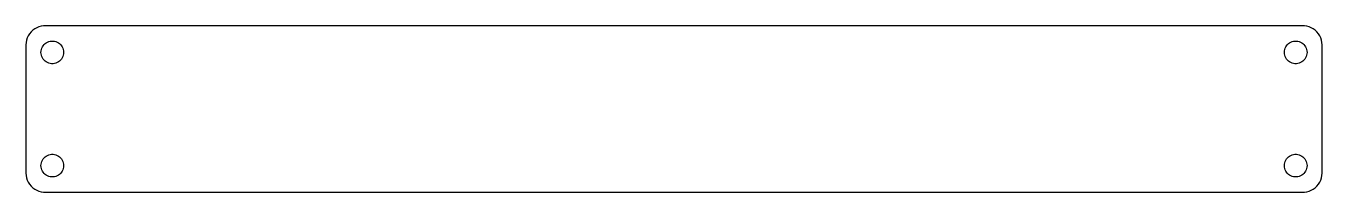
# Model space of a CAD drawing. Header units: metres. Extents: x -172 to 172, y -22 to 22.
import ezdxf

# ---------------------------------------------------------------- set-up
doc = ezdxf.new("R2010")
doc.units = ezdxf.units.M

msp = doc.modelspace()

# ---------------------------------------------------------------- linework, layer by layer
for p, q in [((-170.187, 20.8526), (-170.645, 20.4227)), ((-169.679, 21.2216), (-170.187, 20.8526)), ((-169.129, 21.5241), (-169.679, 21.2216)), ((-168.545, 21.7553), (-169.129, 21.5241)), ((-167.937, 21.9114), (-168.545, 21.7553)), ((-167.314, 21.9901), (-167.937, 21.9114)), ((167.314, 21.9901), (-167.314, 21.9901)), ((167.937, 21.9114), (167.314, 21.9901)), ((168.545, 21.7553), (167.937, 21.9114)), ((169.129, 21.5241), (168.545, 21.7553)), ((169.679, 21.2216), (169.129, 21.5241)), ((170.187, 20.8526), (169.679, 21.2216)), ((170.645, 20.4227), (170.187, 20.8526)), ((-171.961, 17.6267), (-172, 17)), ((-171.843, 18.2434), (-171.961, 17.6267)), ((-171.649, 18.8406), (-171.843, 18.2434)), ((-171.382, 19.4088), (-171.649, 18.8406)), ((-171.045, 19.9389), (-171.382, 19.4088)), ((-170.645, 20.4227), (-171.045, 19.9389)), ((-167.187, 17.0536), (-166.912, 17.3115)), ((-166.912, 17.3115), (-166.607, 17.533)), ((-166.607, 17.533), (-166.277, 17.7145)), ((-166.277, 17.7145), (-165.927, 17.8532)), ((-165.927, 17.8532), (-165.562, 17.9469)), ((-165.562, 17.9469), (-165.188, 17.9941)), ((-165.188, 17.9941), (-164.812, 17.9941)), ((-164.812, 17.9941), (-164.438, 17.9469)), ((-164.438, 17.9469), (-164.073, 17.8532)), ((-164.073, 17.8532), (-163.723, 17.7145)), ((-163.723, 17.7145), (-163.393, 17.533)), ((-163.393, 17.533), (-163.088, 17.3115)), ((-163.088, 17.3115), (-162.813, 17.0536)), ((162.813, 17.0536), (163.088, 17.3115)), ((163.088, 17.3115), (163.393, 17.533)), ((163.393, 17.533), (163.723, 17.7145)), ((163.723, 17.7145), (164.073, 17.8532)), ((164.073, 17.8532), (164.438, 17.9469)), ((164.438, 17.9469), (164.812, 17.9941)), ((164.812, 17.9941), (165.188, 17.9941)), ((165.188, 17.9941), (165.562, 17.9469)), ((165.562, 17.9469), (165.927, 17.8532)), ((165.927, 17.8532), (166.277, 17.7145)), ((166.277, 17.7145), (166.607, 17.533)), ((166.607, 17.533), (166.912, 17.3115)), ((166.912, 17.3115), (167.187, 17.0536)), ((171.045, 19.9389), (170.645, 20.4227)), ((171.382, 19.4088), (171.045, 19.9389)), ((171.649, 18.8406), (171.382, 19.4088)), ((171.843, 18.2434), (171.649, 18.8406)), ((171.961, 17.6267), (171.843, 18.2434)), ((172, 17), (171.961, 17.6267)), ((-172, 17), (-172, -17)), ((-168, 15), (-167.976, 15.376)), ((-167.976, 14.624), (-168, 15)), ((-167.976, 15.376), (-167.906, 15.7461)), ((-167.906, 14.2539), (-167.976, 14.624)), ((-167.906, 15.7461), (-167.789, 16.1044)), ((-167.789, 13.8956), (-167.906, 14.2539)), ((-167.789, 16.1044), (-167.629, 16.4453)), ((-167.629, 13.5547), (-167.789, 13.8956)), ((-167.629, 16.4453), (-167.427, 16.7634)), ((-167.427, 16.7634), (-167.187, 17.0536)), ((-162.813, 17.0536), (-162.573, 16.7634)), ((-162.573, 16.7634), (-162.371, 16.4453)), ((-162.371, 16.4453), (-162.211, 16.1044)), ((-162.211, 13.8956), (-162.371, 13.5547)), ((-162.211, 16.1044), (-162.094, 15.7461)), ((-162.094, 14.2539), (-162.211, 13.8956)), ((-162.094, 15.7461), (-162.024, 15.376)), ((-162.024, 14.624), (-162.094, 14.2539)), ((-162.024, 15.376), (-162, 15)), ((-162, 15), (-162.024, 14.624)), ((162, 15), (162.024, 15.376)), ((162.024, 14.624), (162, 15)), ((162.024, 15.376), (162.094, 15.7461)), ((162.094, 14.2539), (162.024, 14.624)), ((162.094, 15.7461), (162.211, 16.1044)), ((162.211, 13.8956), (162.094, 14.2539)), ((162.211, 16.1044), (162.371, 16.4453)), ((162.371, 13.5547), (162.211, 13.8956)), ((162.371, 16.4453), (162.573, 16.7634)), ((162.573, 16.7634), (162.813, 17.0536)), ((167.187, 17.0536), (167.427, 16.7634)), ((167.427, 16.7634), (167.629, 16.4453)), ((167.629, 16.4453), (167.789, 16.1044)), ((167.789, 13.8956), (167.629, 13.5547)), ((167.789, 16.1044), (167.906, 15.7461)), ((167.906, 14.2539), (167.789, 13.8956)), ((167.906, 15.7461), (167.976, 15.376)), ((167.976, 14.624), (167.906, 14.2539)), ((167.976, 15.376), (168, 15)), ((168, 15), (167.976, 14.624)), ((172, -17), (172, 17)), ((-167.427, 13.2366), (-167.629, 13.5547)), ((-167.187, 12.9464), (-167.427, 13.2366)), ((-166.912, 12.6884), (-167.187, 12.9464)), ((-166.607, 12.467), (-166.912, 12.6884)), ((-166.277, 12.2855), (-166.607, 12.467)), ((-165.927, 12.1468), (-166.277, 12.2855)), ((-165.562, 12.0531), (-165.927, 12.1468)), ((-165.188, 12.0059), (-165.562, 12.0531)), ((-164.812, 12.0059), (-165.188, 12.0059)), ((-164.438, 12.0531), (-164.812, 12.0059)), ((-164.073, 12.1468), (-164.438, 12.0531)), ((-163.723, 12.2855), (-164.073, 12.1468)), ((-163.393, 12.467), (-163.723, 12.2855)), ((-163.088, 12.6884), (-163.393, 12.467)), ((-162.813, 12.9464), (-163.088, 12.6884)), ((-162.573, 13.2366), (-162.813, 12.9464)), ((-162.371, 13.5547), (-162.573, 13.2366)), ((162.573, 13.2366), (162.371, 13.5547)), ((162.813, 12.9464), (162.573, 13.2366)), ((163.088, 12.6884), (162.813, 12.9464)), ((163.393, 12.467), (163.088, 12.6884)), ((163.723, 12.2855), (163.393, 12.467)), ((164.073, 12.1468), (163.723, 12.2855)), ((164.438, 12.0531), (164.073, 12.1468)), ((164.812, 12.0059), (164.438, 12.0531)), ((165.188, 12.0059), (164.812, 12.0059)), ((165.562, 12.0531), (165.188, 12.0059)), ((165.927, 12.1468), (165.562, 12.0531)), ((166.277, 12.2855), (165.927, 12.1468)), ((166.607, 12.467), (166.277, 12.2855)), ((166.912, 12.6884), (166.607, 12.467)), ((167.187, 12.9464), (166.912, 12.6884)), ((167.427, 13.2366), (167.187, 12.9464)), ((167.629, 13.5547), (167.427, 13.2366)), ((-167.789, -13.8956), (-167.629, -13.5547)), ((-167.629, -13.5547), (-167.427, -13.2366)), ((-167.427, -13.2366), (-167.187, -12.9464)), ((-167.187, -12.9464), (-166.912, -12.6884)), ((-166.912, -12.6884), (-166.607, -12.467)), ((-166.607, -12.467), (-166.277, -12.2855)), ((-166.277, -12.2855), (-165.927, -12.1468)), ((-165.927, -12.1468), (-165.562, -12.0531)), ((-165.562, -12.0531), (-165.188, -12.0059)), ((-165.188, -12.0059), (-164.812, -12.0059)), ((-164.812, -12.0059), (-164.438, -12.0531)), ((-164.438, -12.0531), (-164.073, -12.1468)), ((-164.073, -12.1468), (-163.723, -12.2855)), ((-163.723, -12.2855), (-163.393, -12.467)), ((-163.393, -12.467), (-163.088, -12.6884)), ((-163.088, -12.6884), (-162.813, -12.9464)), ((-162.813, -12.9464), (-162.573, -13.2366)), ((-162.573, -13.2366), (-162.371, -13.5547)), ((-162.371, -13.5547), (-162.211, -13.8956)), ((162.211, -13.8956), (162.371, -13.5547)), ((162.371, -13.5547), (162.573, -13.2366)), ((162.573, -13.2366), (162.813, -12.9464)), ((162.813, -12.9464), (163.088, -12.6884)), ((163.088, -12.6884), (163.393, -12.467)), ((163.393, -12.467), (163.723, -12.2855)), ((163.723, -12.2855), (164.073, -12.1468)), ((164.073, -12.1468), (164.438, -12.0531)), ((164.438, -12.0531), (164.812, -12.0059)), ((164.812, -12.0059), (165.188, -12.0059)), ((165.188, -12.0059), (165.562, -12.0531)), ((165.562, -12.0531), (165.927, -12.1468)), ((165.927, -12.1468), (166.277, -12.2855)), ((166.277, -12.2855), (166.607, -12.467)), ((166.607, -12.467), (166.912, -12.6884)), ((166.912, -12.6884), (167.187, -12.9464)), ((167.187, -12.9464), (167.427, -13.2366)), ((167.427, -13.2366), (167.629, -13.5547)), ((167.629, -13.5547), (167.789, -13.8956)), ((-172, -17), (-171.961, -17.6267)), ((-168, -15), (-167.976, -14.624)), ((-167.976, -15.376), (-168, -15)), ((-167.976, -14.624), (-167.906, -14.2539)), ((-167.906, -15.7461), (-167.976, -15.376)), ((-167.906, -14.2539), (-167.789, -13.8956)), ((-167.789, -16.1044), (-167.906, -15.7461)), ((-167.629, -16.4453), (-167.789, -16.1044)), ((-167.427, -16.7634), (-167.629, -16.4453)), ((-167.187, -17.0536), (-167.427, -16.7634)), ((-166.912, -17.3115), (-167.187, -17.0536)), ((-162.813, -17.0536), (-163.088, -17.3115)), ((-162.573, -16.7634), (-162.813, -17.0536)), ((-162.371, -16.4453), (-162.573, -16.7634)), ((-162.211, -16.1044), (-162.371, -16.4453)), ((-162.211, -13.8956), (-162.094, -14.2539)), ((-162.094, -15.7461), (-162.211, -16.1044)), ((-162.094, -14.2539), (-162.024, -14.624)), ((-162.024, -15.376), (-162.094, -15.7461)), ((-162.024, -14.624), (-162, -15)), ((-162, -15), (-162.024, -15.376)), ((162, -15), (162.024, -14.624)), ((162.024, -15.376), (162, -15)), ((162.024, -14.624), (162.094, -14.2539)), ((162.094, -15.7461), (162.024, -15.376)), ((162.094, -14.2539), (162.211, -13.8956)), ((162.211, -16.1044), (162.094, -15.7461)), ((162.371, -16.4453), (162.211, -16.1044)), ((162.573, -16.7634), (162.371, -16.4453)), ((162.813, -17.0536), (162.573, -16.7634)), ((163.088, -17.3115), (162.813, -17.0536)), ((167.187, -17.0536), (166.912, -17.3115)), ((167.427, -16.7634), (167.187, -17.0536)), ((167.629, -16.4453), (167.427, -16.7634)), ((167.789, -16.1044), (167.629, -16.4453)), ((167.789, -13.8956), (167.906, -14.2539)), ((167.906, -15.7461), (167.789, -16.1044)), ((167.906, -14.2539), (167.976, -14.624)), ((167.976, -15.376), (167.906, -15.7461)), ((167.976, -14.624), (168, -15)), ((168, -15), (167.976, -15.376)), ((171.961, -17.6267), (172, -17)), ((-171.961, -17.6267), (-171.843, -18.2434)), ((-171.843, -18.2434), (-171.649, -18.8406)), ((-171.649, -18.8406), (-171.382, -19.4088)), ((-171.382, -19.4088), (-171.045, -19.9389)), ((-171.045, -19.9389), (-170.645, -20.4227)), ((-170.645, -20.4227), (-170.187, -20.8526)), ((-166.607, -17.533), (-166.912, -17.3115)), ((-166.277, -17.7145), (-166.607, -17.533)), ((-165.927, -17.8532), (-166.277, -17.7145)), ((-165.562, -17.9469), (-165.927, -17.8532)), ((-165.188, -17.9941), (-165.562, -17.9469)), ((-164.812, -17.9941), (-165.188, -17.9941)), ((-164.438, -17.9469), (-164.812, -17.9941)), ((-164.073, -17.8532), (-164.438, -17.9469)), ((-163.723, -17.7145), (-164.073, -17.8532)), ((-163.393, -17.533), (-163.723, -17.7145)), ((-163.088, -17.3115), (-163.393, -17.533)), ((163.393, -17.533), (163.088, -17.3115)), ((163.723, -17.7145), (163.393, -17.533)), ((164.073, -17.8532), (163.723, -17.7145)), ((164.438, -17.9469), (164.073, -17.8532)), ((164.812, -17.9941), (164.438, -17.9469)), ((165.188, -17.9941), (164.812, -17.9941)), ((165.562, -17.9469), (165.188, -17.9941)), ((165.927, -17.8532), (165.562, -17.9469)), ((166.277, -17.7145), (165.927, -17.8532)), ((166.607, -17.533), (166.277, -17.7145)), ((166.912, -17.3115), (166.607, -17.533)), ((170.187, -20.8526), (170.645, -20.4227)), ((170.645, -20.4227), (171.045, -19.9389)), ((171.045, -19.9389), (171.382, -19.4088)), ((171.382, -19.4088), (171.649, -18.8406)), ((171.649, -18.8406), (171.843, -18.2434)), ((171.843, -18.2434), (171.961, -17.6267)), ((-170.187, -20.8526), (-169.679, -21.2216)), ((-169.679, -21.2216), (-169.129, -21.5241)), ((-169.129, -21.5241), (-168.545, -21.7553)), ((-168.545, -21.7553), (-167.937, -21.9114)), ((-167.937, -21.9114), (-167.314, -21.9901)), ((-167.314, -21.9901), (167.314, -21.9901)), ((167.314, -21.9901), (167.937, -21.9114)), ((167.937, -21.9114), (168.545, -21.7553)), ((168.545, -21.7553), (169.129, -21.5241)), ((169.129, -21.5241), (169.679, -21.2216)), ((169.679, -21.2216), (170.187, -20.8526))]:
    msp.add_line(p, q)

doc.saveas('drawing.dxf')
